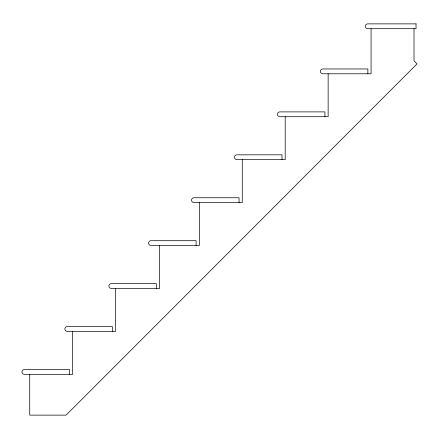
<?xml version="1.0" encoding="UTF-8"?>
<svg xmlns="http://www.w3.org/2000/svg" width="439" height="439" viewBox="0 0 439 439"><rect width="100%" height="100%" fill="white"/><g stroke="black" fill="none" stroke-linecap="round" stroke-linejoin="round"><path stroke-width="0.66" d="M414.015 28.7L414.015 60.84L417.05 63.874L66.08 415.129L29.731 415.129L29.731 374.341M371.076 28.7L371.076 73.785L322.775 73.785A2.414 2.414 0 0 1 320.36 71.37A2.414 2.414 0 0 1 322.775 68.956L367.855 68.956L367.855 73.785M328.142 73.785L328.142 116.719L279.835 116.719A2.414 2.414 0 0 1 277.421 114.305A2.414 2.414 0 0 1 279.835 111.89L324.92 111.89L324.92 116.719M285.202 116.719L285.202 159.659L236.901 159.659A2.414 2.414 0 0 1 234.486 157.244A2.414 2.414 0 0 1 236.901 154.824L281.986 154.824L281.986 159.659M242.268 159.659L242.268 202.593L193.967 202.593A2.414 2.414 0 0 1 191.547 200.179A2.414 2.414 0 0 1 193.967 197.764L239.046 197.764L239.046 202.593M199.333 202.593L199.333 245.533L151.027 245.533A2.414 2.414 0 0 1 148.612 243.113A2.414 2.414 0 0 1 151.027 240.698L196.112 240.698L196.112 245.533M159.615 245.533L159.615 288.467L111.314 288.467A2.414 2.414 0 0 1 108.894 286.052A2.414 2.414 0 0 1 111.314 283.638L156.394 283.638L156.394 288.467M115.605 288.467L115.605 331.401L67.304 331.401A2.414 2.414 0 0 1 64.884 328.987A2.414 2.414 0 0 1 67.304 326.572L112.384 326.572L112.384 331.401M72.671 331.401L72.671 374.341L24.364 374.341A2.414 2.414 0 0 1 21.95 371.926A2.414 2.414 0 0 1 24.364 369.512L69.45 369.512L69.45 374.341M416.04 23.871L367.739 23.871A2.414 2.414 0 0 0 365.325 26.285A2.414 2.414 0 0 0 367.739 28.7L416.04 28.7L416.04 23.871"/></g></svg>
